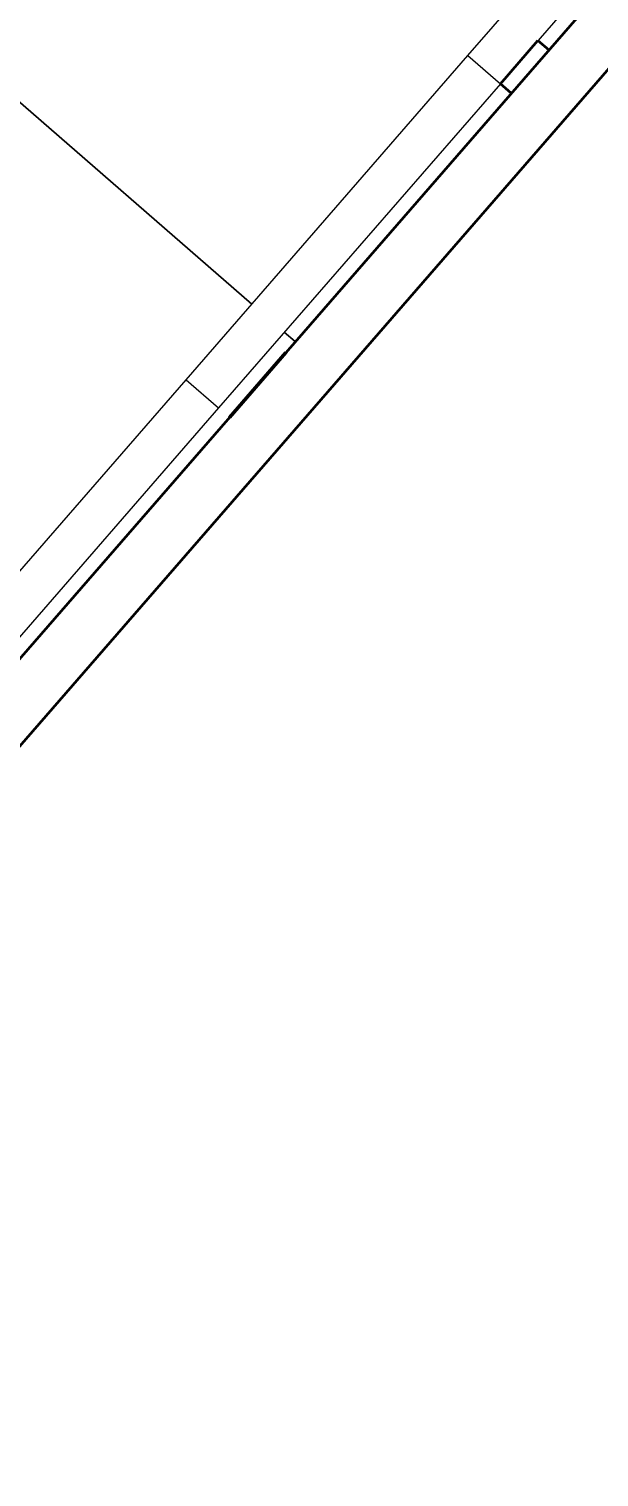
# Model space of a CAD drawing. Header units: millimetres. Extents: x -25371 to 2282244, y -90657 to 147824.
# Drawn here: x 1867698 to 1869688, y 38633 to 43689 of the extents above; entities that cross this region are included whole.
import ezdxf

# ---------------------------------------------------------------- set-up
doc = ezdxf.new("R2010")
doc.units = ezdxf.units.MM
doc.layers.add('000 - EXISTING_CANOPY_MAIN_COLOR_251', color=7, linetype='Continuous')
doc.layers.add('000 - EXISTING_PRECAST_MAIN_COLOR_1', color=7, linetype='Continuous')
for name, color, linetype, lineweight in [('A-FLOR-E', 7, 'Continuous', 35), ('S-BEAM', 7, 'Continuous', 35), ('S-COLS-E', 7, 'Continuous', 100), ('WALL-E', 7, 'Continuous', 50)]:
    doc.layers.add(name, color=color, linetype=linetype, lineweight=lineweight)

# ---------------------------------------------------------------- blocks, each defined once
blk = doc.blocks.new('System Panel - DPA-AR_Facade_Solid Panel 150mm-V25-2510-01 ROOF LEVEL PLAN')
at = {"layer": '000 - EXISTING_PRECAST_MAIN_COLOR_1', "color": 7}
for p, q in [((-750, 200), (750, 200)), ((-750, 200), (-750, 50)), ((750, 200), (750, 50)), ((750, 50), (-750, 50))]:
    blk.add_line(p, q, dxfattribs=at)
blk = doc.blocks.new('DPA_CP_Entrance Canopy Lower - Depth 4200-V62-2510-01 ROOF LEVEL PLAN')
at = {"layer": '000 - EXISTING_CANOPY_MAIN_COLOR_251', "color": 7}
for p, q in [((30658, -9016.6), (30707.8, -9016.6)), ((30658, -9016.6), (30658, -10166.6)), ((30857.8, -9016.6), (33157.9, -9016.6)), ((30857.8, -9016.6), (33107.8, -9016.6)), ((30857.8, -9016.6), (33452.8, -9016.6)), ((33107.8, -9016.6), (33132.8, -9016.6)), ((33132.8, -9016.6), (33367.8, -9016.6)), ((33157.9, -9016.6), (33157.9, -10516.6)), ((33367.8, -9016.6), (33457.8, -9016.6)), ((33367.8, -9016.6), (33367.8, -10516.6)), ((33367.8, -9016.6), (33367.8, -10516.6)), ((33422.8, -9016.6), (33452.8, -9016.6)), ((33427.8, -9016.6), (33707.8, -9016.6)), ((33457.8, -9016.6), (33507.8, -9016.6)), ((33457.8, -9016.6), (33457.8, -10516.6)), ((33707.8, -9016.6), (33707.8, -10516.6)), ((30658, -10366.6), (30658, -10516.6)), ((30707.8, -10516.6), (30658, -10516.6)), ((33157.9, -10516.6), (30857.8, -10516.6)), ((33107.8, -10516.6), (30857.8, -10516.6)), ((33452.8, -10516.6), (30857.8, -10516.6)), ((33132.8, -10516.6), (33107.8, -10516.6)), ((33367.8, -10516.6), (33132.8, -10516.6)), ((33457.8, -10516.6), (33367.8, -10516.6)), ((33452.8, -10516.6), (33422.8, -10516.6)), ((33707.8, -10516.6), (33427.8, -10516.6)), ((33507.8, -10516.6), (33457.8, -10516.6))]:
    blk.add_line(p, q, dxfattribs=at)
blk = doc.blocks.new('DPA_CP_Entrance Canopy Lower - Depth 4200-V65-2510-01 ROOF LEVEL PLAN')
at = {"layer": '000 - EXISTING_CANOPY_MAIN_COLOR_251', "color": 7}
for p, q in [((30658, -12016.6), (30707.8, -12016.6)), ((30658, -12016.6), (30658, -13516.6)), ((30857.8, -12016.6), (33157.9, -12016.6)), ((30857.8, -12016.6), (33107.8, -12016.6)), ((30857.8, -12016.6), (33452.8, -12016.6)), ((33107.8, -12016.6), (33132.8, -12016.6)), ((33132.8, -12016.6), (33367.8, -12016.6)), ((33157.9, -12016.6), (33157.9, -13516.6)), ((33367.8, -12016.6), (33457.8, -12016.6)), ((33367.8, -12016.6), (33367.8, -13516.6)), ((33367.8, -12016.6), (33367.8, -13516.6)), ((33422.8, -12016.6), (33452.8, -12016.6)), ((33427.8, -12016.6), (33707.8, -12016.6)), ((33457.8, -12016.6), (33507.8, -12016.6)), ((33457.8, -12016.6), (33457.8, -13516.6)), ((33707.8, -12016.6), (33707.8, -13516.6)), ((30707.8, -13516.6), (30658, -13516.6)), ((33157.9, -13516.6), (30857.8, -13516.6)), ((33107.8, -13516.6), (30857.8, -13516.6)), ((33452.8, -13516.6), (30857.8, -13516.6)), ((33132.8, -13516.6), (33107.8, -13516.6)), ((33367.8, -13516.6), (33132.8, -13516.6)), ((33457.8, -13516.6), (33367.8, -13516.6)), ((33452.8, -13516.6), (33422.8, -13516.6)), ((33707.8, -13516.6), (33427.8, -13516.6)), ((33507.8, -13516.6), (33457.8, -13516.6))]:
    blk.add_line(p, q, dxfattribs=at)
blk = doc.blocks.new('C-1-VS01_REV00_20260615-120454_LOPF_EX')
at = {"layer": 'A-FLOR-E', "color": 7}
for p, q in [((6799.538, 5027.499), (6799.538, -6150.482)), ((6799.538, -6150.482), (6799.538, 5027.499)), ((6799.538, 5027.499), (6799.538, -6150.482)), ((6799.538, -6150.482), (6799.538, 5027.499))]:
    blk.add_line(p, q, dxfattribs=at)
at = {"layer": 'S-BEAM', "color": 7}
for p, q in [((6799.538, -5850), (6799.538, 5027.499)), ((6799.538, 150.132), (6799.538, 3149.999)), ((6799.538, -149.868), (6799.538, 150.132)), ((6799.539, 150.132), (6799.539, -149.868)), ((6799.539, -149.868), (6799.539, 150.132)), ((6799.538, -149.868), (6799.538, -1350.001)), ((6799.538, -1550.001), (6799.538, -5850))]:
    blk.add_line(p, q, dxfattribs=at)
at = {"layer": 'S-COLS-E', "color": 7}
blk.add_line((6799.539, -149.868), (6799.539, 150.132), dxfattribs=at)
blk.add_line((6799.539, -149.868), (6799.539, 150.132), dxfattribs=at)
at = {"layer": 'WALL-E', "color": 7}
for p, q in [((6598.812, -5949.999), (6598.812, 11800)), ((6798.812, 5027.499), (6798.812, -6149.999)), ((6799.538, -1350.001), (6849.539, -1350.001)), ((6849.539, -1350.001), (6849.539, -1550.001)), ((6849.539, -1550.001), (6799.538, -1550.001))]:
    blk.add_line(p, q, dxfattribs=at)
at = {"layer": '000 - EXISTING_CANOPY_MAIN_COLOR_251', "color": 7}
for name, p in [('DPA_CP_Entrance Canopy Lower - Depth 4200-V65-2510-01 ROOF LEVEL PLAN', (-23858.215, 13316.585)), ('DPA_CP_Entrance Canopy Lower - Depth 4200-V62-2510-01 ROOF LEVEL PLAN', (-23858.215, 8816.585))]:
    blk.add_blockref(name, p, dxfattribs=at)
at = {"layer": '000 - EXISTING_PRECAST_MAIN_COLOR_1', "color": 7, "rotation": 270}
for p in [(6799.539, 899.999), (6799.539, -600.001), (6799.539, -2100.001)]:
    blk.add_blockref('System Panel - DPA-AR_Facade_Solid Panel 150mm-V25-2510-01 ROOF LEVEL PLAN', p, dxfattribs=at)

msp = doc.modelspace()

# ---------------------------------------------------------------- block references
at = {"color": 7, "rotation": 139}
msp.add_blockref('C-1-VS01_REV00_20260615-120454_LOPF_EX', (1873627.43, 37985.107), dxfattribs=at)

doc.saveas('drawing.dxf')
